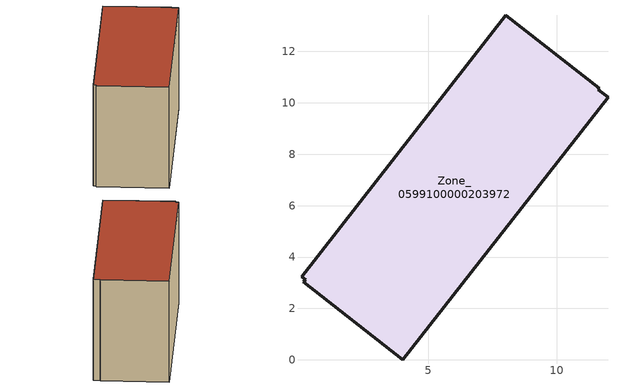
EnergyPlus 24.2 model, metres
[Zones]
Zone_0599100000203972
 floor ground (C_G): 0.14,3.03 0.23,3.12 0.07,3.23 8.02,13.41 11.66,10.56 11.62,10.51 12,10.22 4.02,0 z3.97
 wall outside (C_F): 11.66,10.56 8.02,13.41 0.07,3.23 0.23,3.12 0.14,3.03 4.02,0 12,10.22 11.62,10.51 11.66,10.56 z3.97:11.37
 roof outside (C_R): 0.23,3.12 0.14,3.03 4.02,0 12,10.22 11.62,10.51 11.66,10.56 8.02,13.41 0.07,3.23 z11.37
[BUILDING]
Pand.0599100000203972: North Axis=0; Terrain=City; Loads Convergence Tolerance Value=0.04; Temperature Convergence Tolerance Value=0.4; Solar Distribution=FullExterior; Maximum Number of Warmup Days=25; Minimum Number of Warmup Days=1
[Site:Location]
Rotterdam.The.Hague.AP_ZH_NLD Design_Conditions: Latitude=51.96; Longitude=4.45; Time Zone=1; Elevation=-4.5
[SITE:GROUNDTEMPERATURE:BUILDINGSURFACE]
18, 18, 18, 18, 18, 18, 18, 18, 18, 18, 18, 18
[MATERIAL] Thermal Absorptance=0.9; Solar Absorptance=0.7; Visible Absorptance=0.7
Name | Roughness | Thickness | Conductivity | Density | Specific Heat
G.TI.1975-1991 | MediumSmooth | 0.15 | 0.288461 | 540 | 1210
F.TI.1975-1991 | Rough | 0.3 | 0.230769 | 1920 | 840
R.TI.1975-1991 | MediumRough | 0.2 | 0.153846 | 1500 | 1000
[CONSTRUCTION]
C_G: G.TI.1975-1991
C_F: F.TI.1975-1991
C_R: R.TI.1975-1991
[ZONE]
Zone_0599100000203972: Type=1; Multiplier=1; Ceiling Height=Autocalculate; Volume=Autocalculate; Floor Area=autocalculate; Part of Total Floor Area=Yes
[ZONEINFILTRATION:DESIGNFLOWRATE]
Infil_Zone_0599100000203972: Zone or ZoneList or Space or SpaceList=Zone_0599100000203972; Schedule=AlwaysOn; Design Flow Rate Calculation Method=Flow/Area; Flow Rate per Floor Area=0.003; Constant Term Coefficient=1; Temperature Term Coefficient=0; Velocity Term Coefficient=0; Velocity Squared Term Coefficient=0
[HVACTEMPLATE:ZONE:IDEALLOADSAIRSYSTEM]
Zone_0599100000203972: Maximum Heating Supply Air Temperature=50; Minimum Cooling Supply Air Temperature=13; Maximum Heating Supply Air Humidity Ratio=0.0156; Minimum Cooling Supply Air Humidity Ratio=0.0077; Heating Limit=NoLimit; Cooling Limit=NoLimit; Dehumidification Control Type=ConstantSensibleHeatRatio; Cooling Sensible Heat Ratio=0.7; Dehumidification Setpoint=60; Humidification Control Type=None; Humidification Setpoint=30; Outdoor Air Method=None; Outdoor Air Flow Rate per Person=0.00944; Outdoor Air Flow Rate per Zone Floor Area=0; Outdoor Air Flow Rate per Zone=0; Demand Controlled Ventilation Type=None; Outdoor Air Economizer Type=NoEconomizer; Heat Recovery Type=None; Sensible Heat Recovery Effectiveness=0.7; Latent Heat Recovery Effectiveness=0.65
[ZONECONTROL:THERMOSTAT]
ThermostatControl_Zone_0599100000203972: Zone or ZoneList=Zone_0599100000203972; Control Type Schedule=DualSetpointControlType; Control 1=Thermostat_Zone_0599100000203972; Temperature Difference Between Cutout And Setpoint=0
[THERMOSTATSETPOINT:DUALSETPOINT]
Thermostat_Zone_0599100000203972: Heating Setpoint Temperature Schedule=HeatingSetpoint_Zone_0599100000203972; Cooling Setpoint Temperature Schedule=CoolingSetpoint_Zone_0599100000203972
[SCHEDULE:COMPACT]
HeatingSetpoint_Zone_0599100000203972: Through: 12/31, For: AllDays, Until: 24:00, 21
CoolingSetpoint_Zone_0599100000203972: Through: 12/31, For: AllDays, Until: 24:00, 24
DualSetpointControlType: Through: 12/31, For: AllDays, Until: 24:00, 4
AlwaysOn: Through: 12/31, For: AllDays, Until: 24:00, 1
